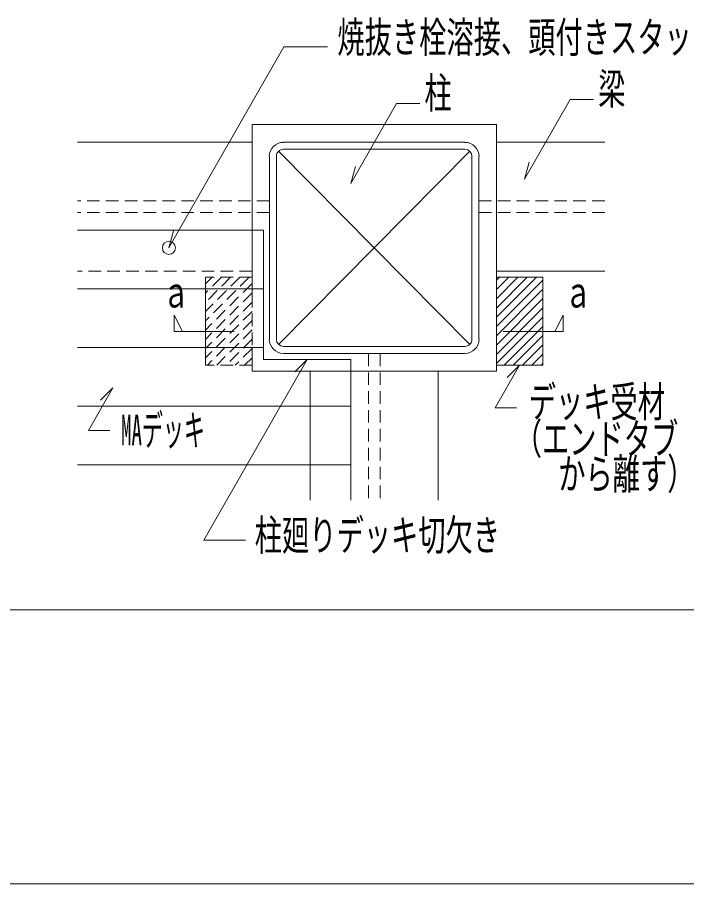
# Model space of a CAD drawing. Units: millimetres, scale not verified. Extents: x -2848 to 2848, y -2045 to 2045.
# Drawn here: x 1814 to 2324, y -2045 to -1383 of the extents above; entities that cross this region are included whole.
import ezdxf
from ezdxf.enums import TextEntityAlignment as Align

# ---------------------------------------------------------------- set-up
doc = ezdxf.new("R2010")
doc.units = ezdxf.units.MM
doc.header["$LTSCALE"] = 8
doc.linetypes.add('DASHED1', pattern=[1.8, 1.2, -0.6])
for name, color, linetype, lineweight in [('0-0_0', 4, 'Continuous', 9), ('0-4_16', 134, 'Continuous', 18), ('0-7_64', 3, 'Continuous', 18)]:
    doc.layers.add(name, color=color, linetype=linetype, lineweight=lineweight)
doc.layers.add('0-9_96', color=7, linetype='Continuous')
doc.styles.add('ＭＳ ゴシック', font='')
doc.styles.get('ＭＳ ゴシック').set_extended_font_data('MS Gothic')

msp = doc.modelspace()

# ---------------------------------------------------------------- linework, layer by layer
at = {"layer": '0-0_0'}
for p, q in [((1929.136, -1559.258), (2016.878, -1405.904)), ((2050.222, -1405.904), (2016.878, -1405.904)), ((2200.518, -1506.957), (2235.338, -1446.1)), ((2235.338, -1446.1), (2253.093, -1446.1)), ((2067.969, -1510.074), (2102.789, -1449.217)), ((2102.789, -1449.217), (2120.543, -1449.217)), ((2178.967, -1465.202), (1992.545, -1465.202)), ((1992.545, -1465.202), (1992.545, -1595.075)), ((2178.967, -1653.315), (2178.967, -1465.202)), ((1992.545, -1478.638), (1859.386, -1478.638)), ((2154.999, -1478.638), (2016.514, -1478.638)), ((2178.967, -1478.638), (2261.776, -1478.638)), ((2012.747, -1632.93), (2158.766, -1485.587)), ((2012.747, -1485.587), (2158.766, -1632.93)), ((2154.999, -1484.014), (2016.514, -1484.014)), ((2005.861, -1489.388), (2005.861, -1629.13)), ((2011.186, -1629.13), (2011.186, -1489.388)), ((2160.326, -1629.13), (2160.326, -1489.388)), ((2165.652, -1489.388), (2165.652, -1629.13)), ((2200.518, -1506.957), (2203.965, -1493.978)), ((2067.969, -1510.074), (2071.416, -1497.094)), ((1929.136, -1559.258), (1932.582, -1546.279)), ((2178.967, -1577.174), (2261.776, -1577.174)), ((1957.035, -1648.837), (1957.035, -1581.653)), ((2214.477, -1583.814), (2178.959, -1619.332)), ((2209.567, -1581.653), (2178.961, -1612.259)), ((2202.496, -1581.653), (2178.962, -1605.187)), ((2195.425, -1581.653), (2178.964, -1598.114)), ((2188.354, -1581.653), (2178.966, -1591.042)), ((2178.967, -1581.653), (2214.477, -1581.653)), ((2181.283, -1581.653), (2178.967, -1583.969)), ((2214.477, -1648.837), (2214.477, -1581.653)), ((2214.477, -1590.886), (2178.958, -1626.405)), ((2214.477, -1597.957), (2178.956, -1633.478)), ((2214.477, -1605.028), (2178.954, -1640.55)), ((2214.477, -1612.098), (2178.953, -1647.622)), ((2214.477, -1619.17), (2184.81, -1648.837)), ((2214.477, -1626.241), (2191.881, -1648.837)), ((2016.514, -1634.504), (2154.999, -1634.504)), ((2214.477, -1633.312), (2198.952, -1648.837)), ((1955.754, -1782.36), (2034.711, -1644.358)), ((1992.545, -1639.932), (1992.545, -1653.315)), ((2016.514, -1639.878), (2154.999, -1639.878)), ((2034.711, -1644.358), (2025.296, -1653.859)), ((2214.477, -1640.383), (2206.023, -1648.837)), ((2178.074, -1681.416), (2196.714, -1648.837)), ((2178.953, -1648.837), (2214.477, -1648.837)), ((2178.967, -1648.837), (2178.967, -1648.815)), ((2196.714, -1648.837), (2187.299, -1658.338)), ((2214.477, -1647.454), (2213.094, -1648.837)), ((1992.545, -1653.315), (2178.967, -1653.315)), ((2036.931, -1653.315), (2036.931, -1751.851)), ((2134.582, -1653.315), (2134.582, -1751.851)), ((1867.808, -1698.724), (1886.449, -1666.145)), ((1886.449, -1666.145), (1877.033, -1675.646)), ((2194.357, -1681.416), (2178.074, -1681.416)), ((1884.09, -1698.724), (1867.808, -1698.724)), ((1987.658, -1782.36), (1955.754, -1782.36))]:
    msp.add_line(p, q, dxfattribs=at)
at = {"layer": '0-0_0', "linetype": 'DASHED1'}
for p, q in [((2005.861, -1523.427), (1859.386, -1523.427)), ((2165.652, -1523.427), (2261.776, -1523.427)), ((2005.861, -1532.386), (1859.386, -1532.386)), ((2165.652, -1532.386), (2261.776, -1532.386)), ((1992.545, -1577.174), (1859.386, -1577.174)), ((1992.545, -1581.653), (1957.035, -1581.653)), ((1990.364, -1581.653), (1957.035, -1614.982)), ((1983.293, -1581.653), (1957.035, -1607.91)), ((1976.222, -1581.653), (1957.035, -1600.839)), ((1969.151, -1581.653), (1957.035, -1593.769)), ((1962.08, -1581.653), (1957.035, -1586.698)), ((1992.546, -1586.542), (1957.035, -1622.053)), ((1992.548, -1593.611), (1957.035, -1629.124)), ((1992.545, -1595.075), (1992.545, -1635.446)), ((1992.55, -1600.681), (1957.035, -1636.195)), ((1992.551, -1607.75), (1957.035, -1643.266)), ((1992.553, -1614.82), (1958.536, -1648.837)), ((1992.554, -1621.89), (1965.607, -1648.837)), ((1992.556, -1628.959), (1972.678, -1648.837)), ((1992.558, -1636.029), (1979.749, -1648.837)), ((1992.559, -1643.098), (1986.82, -1648.837)), ((2081.318, -1639.878), (2081.318, -1751.851)), ((2090.194, -1639.878), (2090.194, -1751.851)), ((1992.56, -1648.837), (1957.035, -1648.837)), ((1992.545, -1648.837), (1992.545, -1648.815))]:
    msp.add_line(p, q, dxfattribs=at)
at = {"layer": '0-0_0', "color": 2, "lineweight": 18}
for p, q in [((1992.545, -1545.822), (1859.386, -1545.822)), ((2001.422, -1545.822), (1992.545, -1545.822)), ((2001.422, -1545.822), (2001.422, -1644.358)), ((1992.545, -1590.61), (1859.386, -1590.61)), ((2001.422, -1590.61), (1992.545, -1590.61)), ((1933.172, -1610.562), (1933.172, -1623.038)), ((1933.172, -1610.562), (1939.516, -1623.038)), ((2229.927, -1610.562), (2223.583, -1623.038)), ((2229.927, -1610.562), (2229.927, -1623.038)), ((1979.053, -1623.038), (1933.172, -1623.038)), ((2184.046, -1623.038), (2229.927, -1623.038)), ((1992.545, -1635.4), (1859.386, -1635.4)), ((2001.422, -1635.4), (1992.545, -1635.4)), ((2001.422, -1644.358), (2068.002, -1644.358)), ((2068.002, -1644.358), (2068.002, -1653.315)), ((2068.002, -1653.315), (2068.002, -1751.851)), ((2068.002, -1680.189), (1859.386, -1680.189)), ((2068.002, -1724.977), (1859.386, -1724.977))]:
    msp.add_line(p, q, dxfattribs=at)
at = {"layer": '0-0_0', "color": 7, "linetype": 'DASHED1', "lineweight": 18}
msp.add_line((1927.606, -1590.61), (1927.474, -1590.61), dxfattribs=at)
at = {"layer": '0-0_0', "linetype": 'DASHED1'}
msp.add_lwpolyline([(1992.545, -1635.446), (1992.545, -1635.451), (1992.545, -1639.932)], dxfattribs=at)
at = {"layer": '0-0_0'}
msp.add_circle((1929.136, -1559.258), 5, dxfattribs=at)
for centre, major_axis, start_param, end_param in [((2016.514, -1489.388), (10.75, 0), 1.5707963, 3.1415752), ((2154.999, -1489.388), (10.75, 0), 0, 1.5707963), ((2016.514, -1489.388), (5.374, 0), 1.5707963, 3.1415927), ((2154.999, -1489.388), (5.374, 0), 0, 1.5707963), ((2016.514, -1629.13), (10.75, 0), 3.1415927, 4.7123715), ((2016.514, -1629.13), (5.374, 0), 3.1415927, 4.7123715), ((2154.999, -1629.13), (5.374, 0), 4.7123715, 6.2831853), ((2154.999, -1629.13), (10.75, 0), 4.7123715, 6.2831853)]:
    msp.add_ellipse(centre, major_axis=major_axis, ratio=0.991012, start_param=start_param, end_param=end_param, dxfattribs=at)
at = {"layer": '0-4_16', "color": 2}
msp.add_line((-2848.301, -1835.456), (2848.301, -1835.456), dxfattribs=at)
at = {"layer": '0-7_64', "color": 7}
msp.add_line((-2848.301, -2044.544), (2848.301, -2044.544), dxfattribs=at)

# ---------------------------------------------------------------- texts
at = {"layer": '0-0_0', "color": 7, "style": 'ＭＳ ゴシック', "width": 0.65}
for s, p in [('焼抜き栓溶接、頭付きスタッド', (2057.678, -1417.276)), ('柱', (2124.117, -1459.808)), ('梁', (2256.666, -1456.692)), ('ａ', (1924.108, -1611.86)), ('ａ', (2230.846, -1611.86)), ('デッキ受材', (2203.646, -1695.53)), ('（エンドタブ', (2192.93, -1723.75)), ('から離す）', (2226.177, -1750.538)), ('柱廻りデッキ切欠き', (1994.622, -1797.316))]:
    msp.add_text(s, height=23.46, dxfattribs=at).set_placement(p, align=Align.BOTTOM_LEFT)
at = {"layer": '0-9_96', "style": 'ＭＳ ゴシック', "width": 0.5}
msp.add_text('MAデッキ', height=23.46, dxfattribs=at).set_placement((1892.634, -1717.154), align=Align.BOTTOM_LEFT)

doc.saveas('drawing.dxf')
